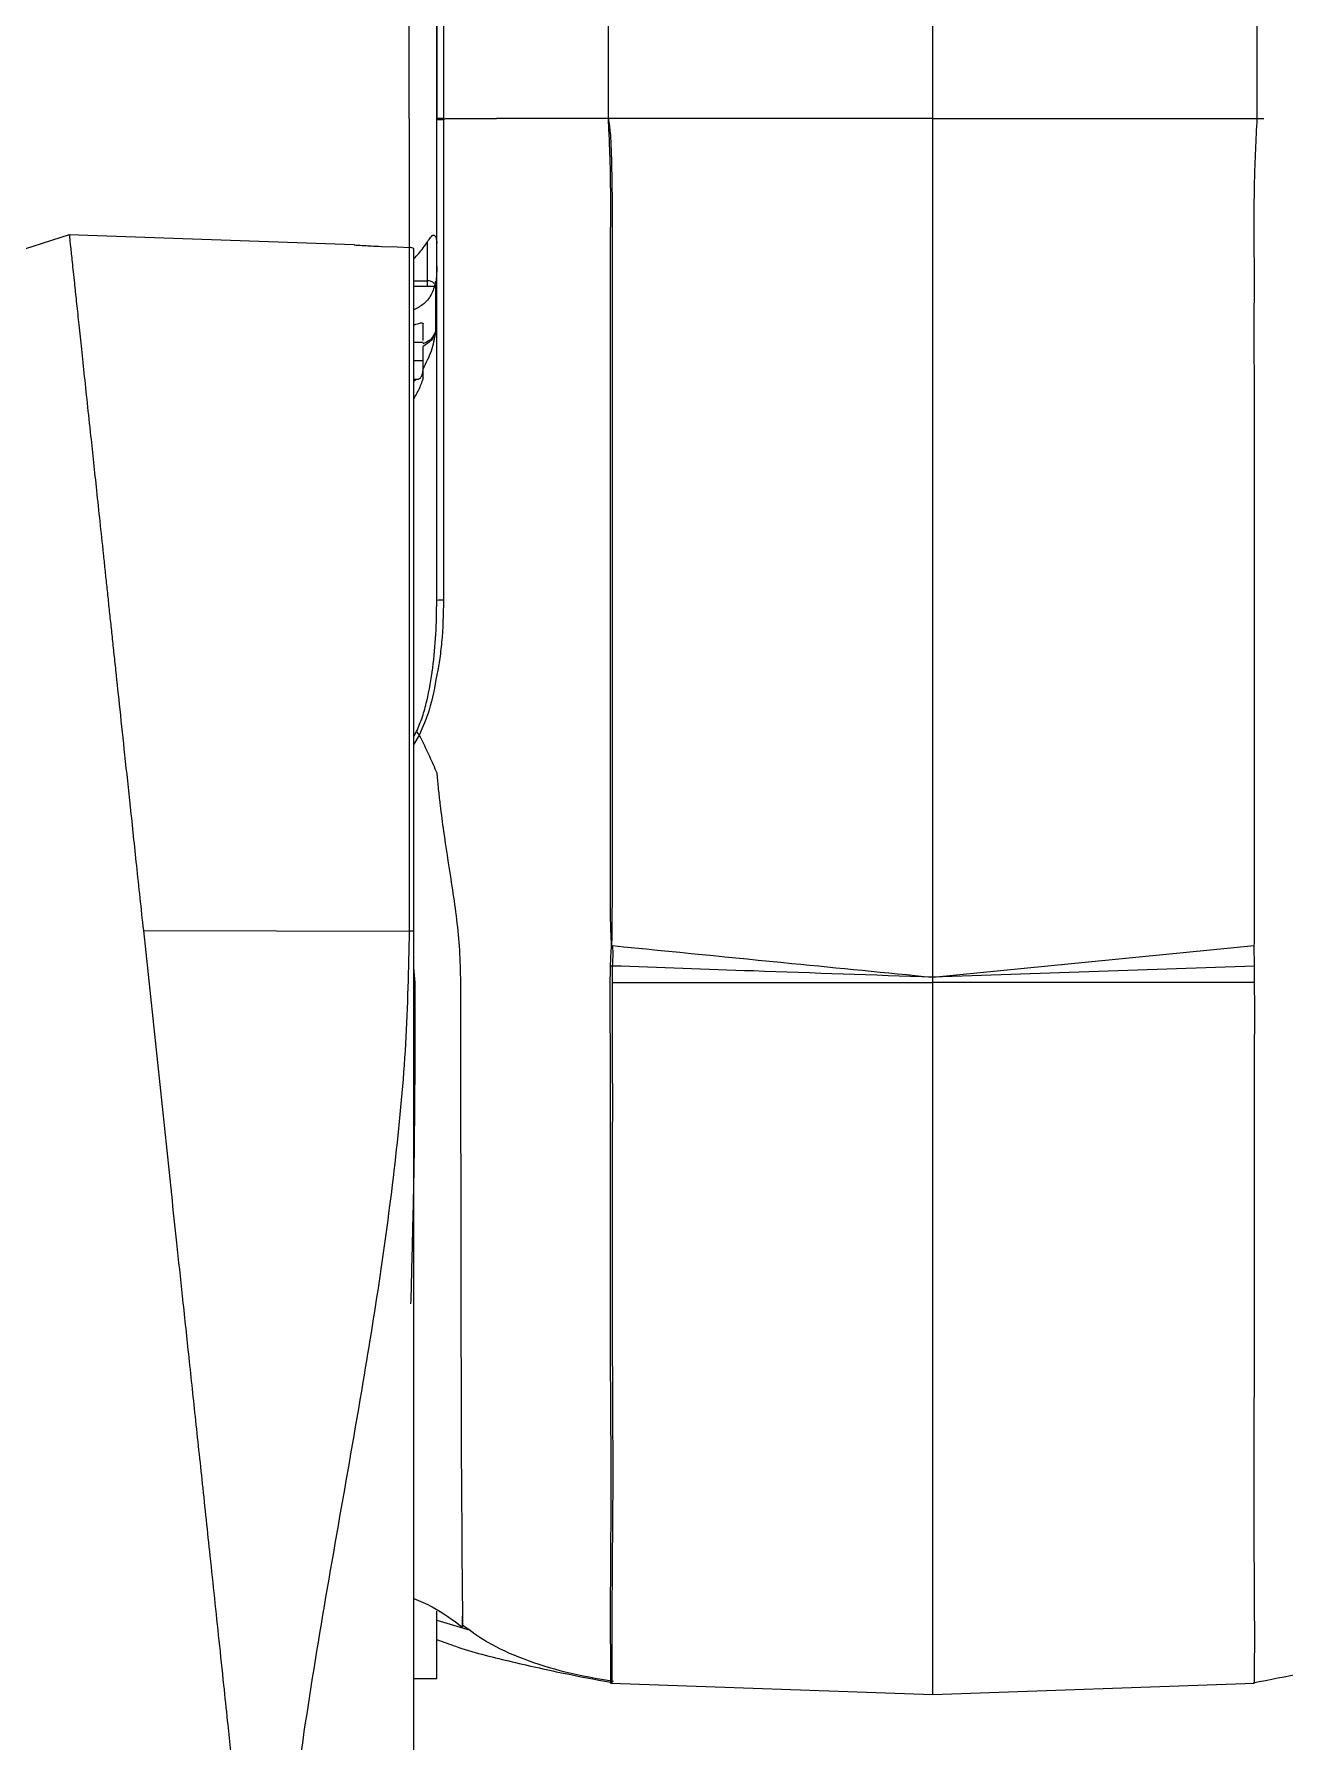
# Model space of a CAD drawing. Header units: millimetres. Extents: x -13464 to 9471, y -517 to 17126.
# Drawn here: x -10154.9 to -10018.8, y 4109.1 to 4294.9 of the extents above; entities that cross this region are included whole.
import ezdxf

# ---------------------------------------------------------------- set-up
doc = ezdxf.new("R2010")
doc.units = ezdxf.units.MM

msp = doc.modelspace()

# ---------------------------------------------------------------- linework, layer by layer
at = {"color": 7, "linetype": 'Continuous', "lineweight": 25}
for p, q in [((-10114.1, 4285.75), (-10114.1, 4383.75)), ((-10111.1, 4285.75), (-10111.1, 4383.75)), ((-10111.1, 4383.75), (-10111.1, 4285.75)), ((-10110.38, 4383.75), (-10110.38, 4285.75)), ((-10092.4, 4285.75), (-10092.4, 4310.07)), ((-10021.8, 4285.75), (-10021.8, 4310.07)), ((-10057.1, 4285.75), (-10057.1, 4307.75)), ((-10110.38, 4285.75), (-10111.1, 4285.75)), ((-10111.1, 4285.61), (-10111.1, 4285.75)), ((-10111.1, 4285.75), (-10111.1, 4285.75)), ((-10111.1, 4233.32), (-10111.1, 4285.61)), ((-10110.38, 4285.61), (-10110.37, 4233.33)), ((-10057.1, 4285.75), (-10092.42, 4285.75)), ((-10057.1, 4192.31), (-10057.1, 4285.75)), ((-10057.1, 4285.75), (-10021.8, 4285.75)), ((-10021.8, 4285.75), (-10021.17, 4285.75)), ((-10151.1, 4273.08), (-10159.1, 4270.52)), ((-10120.1, 4272), (-10151.15, 4273.08)), ((-10112.1, 4268.1), (-10112.1, 4272.34)), ((-10114.07, 4197.34), (-10114.07, 4271.73)), ((-10113.6, 4197.33), (-10113.6, 4271.6)), ((-10113.6, 4268.1), (-10112.1, 4268.1)), ((-10113.6, 4267.5), (-10111.4, 4267.5)), ((-10112.1, 4267.5), (-10112.1, 4268.1)), ((-10111.17, 4268.19), (-10111.25, 4267.74)), ((-10111.23, 4267.81), (-10111.23, 4267.93)), ((-10112.6, 4261.61), (-10112.6, 4263.4)), ((-10112.6, 4261.37), (-10113.6, 4261.37)), ((-10112.6, 4259.39), (-10113.6, 4259.39)), ((-10113.6, 4257.37), (-10113.18, 4257.37)), ((-10113.6, 4218.52), (-10113.3, 4219.05)), ((-10113.01, 4218.66), (-10113.6, 4217.68)), ((-10143.04, 4197.41), (-10139.99, 4168.67)), ((-10143.04, 4197.41), (-10114.07, 4197.34)), ((-10057.1, 4192.31), (-10022.12, 4195.77)), ((-10022.1, 4193.53), (-10022.12, 4195.77)), ((-10113.45, 4191.73), (-10113.6, 4193.33)), ((-10022.1, 4193.53), (-10057.1, 4192.31)), ((-10057.1, 4191.75), (-10057.1, 4192.31)), ((-10092.02, 4191.75), (-10057.1, 4191.75)), ((-10022.09, 4191.75), (-10057.1, 4191.75)), ((-10057.1, 4114.25), (-10057.1, 4191.75)), ((-10111.1, 4116), (-10111.1, 4123.34)), ((-10111.1, 4122.35), (-10107.47, 4121.28)), ((-10108.29, 4121.68), (-10108.3, 4122.78)), ((-10113.6, 4116), (-10111.1, 4116)), ((-10092.11, 4115.48), (-10057.1, 4114.25)), ((-10057.1, 4114.25), (-10022.1, 4115.48)), ((-10022.1, 4115.48), (-10022.1, 4115.48))]:
    msp.add_line(p, q, dxfattribs=at)
at = {"color": 7, "linetype": 'Continuous', "lineweight": 25, "flags": 128}
for points in [[(-10110.38, 4285.75), (-10110.38, 4285.68), (-10110.38, 4285.61)], [(-10117.1, 4271.84), (-10115.4, 4271.78), (-10114.07, 4271.73)]]:
    msp.add_lwpolyline(points, dxfattribs=at)
at = {"color": 7, "linetype": 'Continuous', "lineweight": 25}
for centre, radius, start, end in [((-10112.1, 4267.1), 1, 44.7196, 90), ((-10114.58, 4258.92), 2, 299.1193, 309.357), ((-10110.48, 4215.9), 17.43, 89.6276, 92.0438), ((-10111.67, 4219.96), 1.87, 209.1231, 224.1151), ((-10114.08, 4184.83), 12.51, 87.7886, 89.9196)]:
    msp.add_arc(centre, radius, start, end, dxfattribs=at)
for points, knots in [([(-10114.1, 4285.75), (-10114.1, 4284.38), (-10114.1, 4281.66), (-10114.1, 4277.58), (-10114.1, 4274.23), (-10114.1, 4272.37), (-10114.1, 4271.73)], [0, 0, 0, 0, 0.2867512, 0.5706691, 0.8536162, 1, 1, 1, 1]), ([(-10110.38, 4285.61), (-10110.49, 4285.61), (-10110.7, 4285.61), (-10110.93, 4285.61), (-10111.07, 4285.61), (-10111.09, 4285.61), (-10111.1, 4285.61)], [0, 0, 0, 0, 0.246972, 0.499987, 0.753009, 1, 1, 1, 1]), ([(-10110.12, 4285.75), (-10110.17, 4285.73), (-10110.26, 4285.69), (-10110.35, 4285.64), (-10110.38, 4285.61)], [0, 0, 0, 0, 0.5558521, 1, 1, 1, 1]), ([(-10110.12, 4285.75), (-10109.95, 4285.75), (-10109.61, 4285.75), (-10109.25, 4285.75), (-10109.08, 4285.75)], [0, 0, 0, 0, 0.500561, 1, 1, 1, 1]), ([(-10109.08, 4285.75), (-10108.72, 4285.75), (-10108, 4285.75), (-10107.25, 4285.75), (-10106.88, 4285.75)], [0, 0, 0, 0, 0.499928, 1, 1, 1, 1]), ([(-10106.88, 4285.75), (-10106.5, 4285.75), (-10105.75, 4285.75), (-10104.98, 4285.75), (-10104.6, 4285.75)], [0, 0, 0, 0, 0.499538, 1, 1, 1, 1]), ([(-10092.42, 4285.75), (-10093.47, 4285.75), (-10095.58, 4285.75), (-10099.69, 4285.75), (-10102.63, 4285.75), (-10104.6, 4285.75)], [0, 0, 0, 0, 0.249931, 0.499948, 1, 1, 1, 1]), ([(-10092.42, 4285.75), (-10092.35, 4285.23), (-10092.18, 4283.9), (-10092.1, 4281.49), (-10092.02, 4278.26), (-10092.02, 4275.02), (-10092.03, 4271.01), (-10092.03, 4266.37), (-10092.02, 4258.85), (-10092.02, 4252.81), (-10092.02, 4248.38), (-10092.02, 4247.29), (-10092.01, 4246.2), (-10092.01, 4245.12), (-10092.01, 4244.03), (-10092.01, 4242.94), (-10092.01, 4241.85), (-10092.01, 4237.81), (-10092, 4231.24), (-10092, 4222.54), (-10092, 4215.07), (-10092.01, 4208.83), (-10092.01, 4203.82), (-10092.03, 4200.04), (-10092.04, 4197.49), (-10092.07, 4196.2), (-10092.08, 4195.77)], [0, 0, 0, 0, 0.017644, 0.044459, 0.080494, 0.125426, 0.15238, 0.214002, 0.280067, 0.40326, 0.415362, 0.427464, 0.439567, 0.45167, 0.463774, 0.475878, 0.487983, 0.500088, 0.610431, 0.707101, 0.790099, 0.859423, 0.915076, 0.957056, 0.985363, 1, 1, 1, 1]), ([(-10092.08, 4195.77), (-10092.12, 4196.82), (-10092.23, 4199.28), (-10092.2, 4202.9), (-10092.2, 4206.61), (-10092.19, 4210.1), (-10092.19, 4213.67), (-10092.19, 4217.12), (-10092.19, 4221.01), (-10092.19, 4225.51), (-10092.19, 4229.49), (-10092.19, 4232.38), (-10092.19, 4233.97), (-10092.19, 4235.6), (-10092.19, 4237.28), (-10092.19, 4239), (-10092.19, 4242.75), (-10092.19, 4248.33), (-10092.19, 4255.55), (-10092.19, 4262.23), (-10092.19, 4268.01), (-10092.18, 4272.46), (-10092.17, 4275.73), (-10092.17, 4278.15), (-10092.2, 4280.25), (-10092.25, 4282), (-10092.31, 4283.45), (-10092.37, 4284.58), (-10092.4, 4285.26), (-10092.42, 4285.61), (-10092.42, 4285.72), (-10092.42, 4285.75)], [0, 0, 0, 0, 0.035211, 0.082076, 0.120678, 0.158806, 0.198605, 0.239491, 0.273836, 0.328192, 0.389504, 0.406711, 0.424395, 0.442557, 0.461195, 0.480311, 0.499904, 0.586188, 0.666409, 0.740569, 0.808669, 0.859006, 0.888951, 0.917708, 0.939868, 0.958935, 0.975902, 0.988402, 0.996431, 0.998772, 1, 1, 1, 1]), ([(-10022.12, 4195.77), (-10022.11, 4196.07), (-10022.11, 4196.85), (-10022.11, 4198.28), (-10022.11, 4200.24), (-10022.1, 4202.72), (-10022.1, 4205.73), (-10022.1, 4209.27), (-10022.1, 4213.33), (-10022.1, 4218.37), (-10022.1, 4223.88), (-10022.1, 4229.37), (-10022.1, 4233.6), (-10022.1, 4236.74), (-10022.1, 4238.61), (-10022.1, 4239.79), (-10022.1, 4240.41), (-10022.1, 4240.95), (-10022.1, 4241.4), (-10022.1, 4244.05), (-10022.11, 4248.93), (-10022.11, 4256.08), (-10022.13, 4263.22), (-10022.1, 4270.82), (-10022.18, 4278.34), (-10021.92, 4283.47), (-10021.8, 4285.75)], [0, 0, 0, 0, 0.010083, 0.026007, 0.04777, 0.075375, 0.10882, 0.148105, 0.19323, 0.244197, 0.31606, 0.376994, 0.426999, 0.45733, 0.481513, 0.489465, 0.496433, 0.502418, 0.507419, 0.511436, 0.590791, 0.670155, 0.749528, 0.828787, 0.923664, 1, 1, 1, 1]), ([(-10021.17, 4285.75), (-10021.15, 4285.75), (-10021.13, 4285.75), (-10021.11, 4285.75), (-10021.1, 4285.75)], [0, 0, 0, 0, 0.560001, 1, 1, 1, 1]), ([(-10151.1, 4273.08), (-10151.1, 4273.02), (-10151.08, 4272.89), (-10150.97, 4271.87), (-10150.8, 4270.23), (-10150.58, 4268.16), (-10150.34, 4265.9), (-10150.09, 4263.63), (-10149.82, 4261.02), (-10149.51, 4258.09), (-10149.16, 4254.82), (-10148.71, 4250.63), (-10148.14, 4245.24), (-10147.6, 4240.24), (-10147.23, 4236.71), (-10147.05, 4235), (-10146.86, 4233.23), (-10146.67, 4231.42), (-10146.47, 4229.57), (-10146.27, 4227.66), (-10145.98, 4224.98), (-10145.59, 4221.28), (-10145.06, 4216.32), (-10144.45, 4210.65), (-10143.78, 4204.28), (-10143.3, 4199.77), (-10143.04, 4197.41)], [0, 0, 0, 0, 0.059539, 0.119419, 0.179646, 0.240221, 0.281885, 0.324142, 0.366993, 0.410439, 0.454481, 0.499118, 0.566984, 0.63855, 0.655132, 0.671901, 0.688856, 0.705997, 0.723326, 0.74084, 0.758541, 0.796654, 0.83986, 0.888157, 0.941538, 1, 1, 1, 1]), ([(-10120.1, 4272), (-10120.06, 4271.99), (-10119.97, 4271.99), (-10119.39, 4271.95), (-10118.83, 4271.92), (-10118.51, 4271.9), (-10118.33, 4271.89), (-10117.91, 4271.87), (-10117.5, 4271.85), (-10117.1, 4271.84)], [0, 0, 0, 0, 0.249432, 0.499089, 0.624395, 0.710336, 0.736007, 0.750127, 1, 1, 1, 1]), ([(-10113.6, 4270.48), (-10113.42, 4270.66), (-10112.9, 4271.21), (-10112.42, 4271.89), (-10112.1, 4272.34)], [0, 0, 0, 0, 0.338547, 1, 1, 1, 1]), ([(-10112.1, 4272.34), (-10112, 4272.5), (-10111.85, 4272.74), (-10111.64, 4272.97), (-10111.53, 4273.04), (-10111.48, 4273.06), (-10111.42, 4273.07), (-10111.36, 4273.05), (-10111.29, 4272.99), (-10111.21, 4272.87), (-10111.12, 4272.6), (-10111.11, 4272.34), (-10111.1, 4272.17)], [0, 0, 0, 0, 0.251027, 0.376319, 0.410003, 0.441217, 0.471302, 0.501825, 0.557301, 0.626958, 0.751708, 1, 1, 1, 1]), ([(-10113.6, 4271.6), (-10113.68, 4271.63), (-10113.82, 4271.71), (-10113.99, 4271.72), (-10114.07, 4271.73)], [0, 0, 0, 0, 0.505429, 1, 1, 1, 1]), ([(-10111.1, 4269.64), (-10111.1, 4269.4), (-10111.11, 4268.92), (-10111.15, 4268.43), (-10111.17, 4268.19)], [0, 0, 0, 0, 0.498257, 1, 1, 1, 1]), ([(-10111.23, 4268.04), (-10111.34, 4267.6), (-10111.56, 4266.69), (-10112.41, 4265.55), (-10113.22, 4265.13), (-10113.6, 4264.93)], [0, 0, 0, 0, 0.331759, 0.68504, 1, 1, 1, 1]), ([(-10111.23, 4267.93), (-10111.23, 4267.96), (-10111.23, 4268.09), (-10111.23, 4267.27), (-10111.23, 4265.54), (-10111.23, 4263.52), (-10111.23, 4262.52)], [0, 0, 0, 0, 0.096854, 0.397949, 0.699371, 1, 1, 1, 1]), ([(-10113.6, 4263.28), (-10113.52, 4263.31), (-10113.31, 4263.38), (-10112.97, 4263.49), (-10112.66, 4263.57), (-10112.62, 4263.46), (-10112.6, 4263.4)], [0, 0, 0, 0, 0.115387, 0.293209, 0.646351, 1, 1, 1, 1]), ([(-10111.23, 4262.52), (-10111.37, 4261.8), (-10111.65, 4260.35), (-10112.28, 4259.14), (-10112.6, 4258.52)], [0, 0, 0, 0, 0.48805, 1, 1, 1, 1]), ([(-10112.6, 4261.26), (-10112.26, 4261.42), (-10111.57, 4261.75), (-10111.34, 4262.26), (-10111.23, 4262.52)], [0, 0, 0, 0, 0.49821, 1, 1, 1, 1]), ([(-10111.23, 4262.52), (-10111.35, 4262.21), (-10111.58, 4261.6), (-10112.26, 4261.16), (-10112.6, 4260.95)], [0, 0, 0, 0, 0.501408, 1, 1, 1, 1]), ([(-10112.6, 4258.52), (-10112.6, 4258.57), (-10112.6, 4258.67), (-10112.6, 4258.99), (-10112.6, 4259.73), (-10112.6, 4260.46), (-10112.6, 4260.95)], [0, 0, 0, 0, 0.126224, 0.25172, 0.50186, 1, 1, 1, 1]), ([(-10112.6, 4257.58), (-10112.61, 4257.53), (-10112.62, 4257.41), (-10112.74, 4257.03), (-10113.03, 4256.29), (-10113.38, 4255.67), (-10113.61, 4255.26)], [0, 0, 0, 0, 0.118835, 0.251478, 0.502183, 1, 1, 1, 1]), ([(-10113.18, 4257.39), (-10113.17, 4257.38), (-10113.13, 4257.37), (-10113.02, 4257.43), (-10112.86, 4257.56), (-10112.66, 4257.84), (-10112.62, 4258.19), (-10112.6, 4258.36)], [0, 0, 0, 0, 0.12532, 0.228238, 0.417531, 0.708354, 1, 1, 1, 1]), ([(-10112.6, 4257.58), (-10112.6, 4257.76), (-10112.6, 4258.08), (-10112.6, 4258.39), (-10112.6, 4258.52)], [0, 0, 0, 0, 0.5604239, 1, 1, 1, 1]), ([(-10113.3, 4219.05), (-10113.08, 4219.57), (-10112.63, 4220.63), (-10112.02, 4222.94), (-10111.49, 4225.95), (-10111.16, 4229.63), (-10111.12, 4232.09), (-10111.1, 4233.32)], [0, 0, 0, 0, 0.122826, 0.247126, 0.497814, 0.748201, 1, 1, 1, 1]), ([(-10110.37, 4233.33), (-10110.4, 4231.8), (-10110.45, 4229.6), (-10110.75, 4227.13), (-10110.95, 4225.95), (-10111.05, 4225.44), (-10111.1, 4225.21)], [0, 0, 0, 0, 0.558899, 0.804805, 0.913697, 1, 1, 1, 1]), ([(-10111.1, 4225.21), (-10111.33, 4223.91), (-10111.74, 4221.59), (-10112.62, 4219.55), (-10113.01, 4218.66)], [0, 0, 0, 0, 0.5612501, 1, 1, 1, 1]), ([(-10113.01, 4218.66), (-10112.64, 4217.91), (-10111.97, 4216.56), (-10111.37, 4215.16), (-10111.1, 4214.54)], [0, 0, 0, 0, 0.559984, 1, 1, 1, 1]), ([(-10111.1, 4214.54), (-10111.1, 4214.52), (-10111.1, 4214.49), (-10111.09, 4214.42), (-10111.08, 4214.33), (-10111.07, 4214.16), (-10111.04, 4213.85), (-10110.99, 4213.31), (-10110.89, 4212.33), (-10110.69, 4210.58), (-10110.27, 4207.4), (-10109.68, 4203.68), (-10109.09, 4199.81), (-10108.7, 4196.5), (-10108.52, 4193.03), (-10108.52, 4189.47), (-10108.52, 4185.9), (-10108.52, 4182.4), (-10108.52, 4178.95), (-10108.5, 4173.8), (-10108.49, 4167.06), (-10108.5, 4159.02), (-10108.46, 4151.46), (-10108.46, 4144.53), (-10108.43, 4138.33), (-10108.38, 4132.96), (-10108.37, 4128.52), (-10108.32, 4125.11), (-10108.31, 4122.75), (-10108.3, 4122.12), (-10108.3, 4121.82)], [0, 0, 0, 0, 0.000483, 0.000862, 0.001539, 0.00275, 0.004913, 0.008782, 0.015711, 0.028159, 0.05069, 0.092063, 0.117627, 0.143865, 0.170809, 0.199854, 0.227744, 0.255376, 0.282858, 0.310318, 0.379477, 0.448752, 0.517737, 0.587331, 0.656601, 0.725887, 0.795808, 0.865063, 0.934733, 1, 1, 1, 1]), ([(-10128.16, 4085.81), (-10127.73, 4091.02), (-10126.86, 4101.48), (-10124.51, 4117.07), (-10121.82, 4132.66), (-10119.25, 4147.13), (-10117.1, 4160.5), (-10115.48, 4172.77), (-10114.32, 4185.04), (-10114.15, 4193.24), (-10114.07, 4197.34)], [0, 0, 0, 0, 0.139374, 0.279545, 0.420282, 0.561116, 0.671506, 0.781457, 0.890912, 1, 1, 1, 1]), ([(-10113.6, 4099.75), (-10113.6, 4103.92), (-10113.6, 4112.29), (-10113.6, 4124.89), (-10113.6, 4136.97), (-10113.6, 4148.92), (-10113.6, 4160.7), (-10113.6, 4172.92), (-10113.6, 4185.13), (-10113.6, 4193.26), (-10113.6, 4197.33)], [0, 0, 0, 0, 0.128168, 0.257215, 0.387674, 0.499996, 0.624971, 0.749979, 0.874988, 1, 1, 1, 1]), ([(-10092.2, 4193.53), (-10092.18, 4193.9), (-10092.16, 4194.65), (-10092.1, 4195.39), (-10092.08, 4195.77)], [0, 0, 0, 0, 0.496123, 1, 1, 1, 1]), ([(-10091.97, 4195.75), (-10091.96, 4195.34), (-10091.94, 4194.59), (-10091.98, 4193.85), (-10092, 4193.53)], [0, 0, 0, 0, 0.559959, 1, 1, 1, 1]), ([(-10091.97, 4195.75), (-10085.46, 4195.11), (-10073.84, 4193.96), (-10062.22, 4192.81), (-10057.1, 4192.31)], [0, 0, 0, 0, 0.56, 1, 1, 1, 1]), ([(-10092.16, 4115.86), (-10092.16, 4115.99), (-10092.16, 4116.33), (-10092.15, 4117.92), (-10092.19, 4120.52), (-10092.18, 4124.04), (-10092.17, 4128.39), (-10092.12, 4133.52), (-10092.11, 4139.37), (-10092.17, 4145.86), (-10092.19, 4152.93), (-10092.21, 4160.47), (-10092.21, 4168.4), (-10092.2, 4176.94), (-10092.19, 4184.12), (-10092.24, 4189.77), (-10092.21, 4192.28), (-10092.2, 4193.53)], [0, 0, 0, 0, 0.043481, 0.117327, 0.190516, 0.263897, 0.337837, 0.411165, 0.484569, 0.558514, 0.631857, 0.705255, 0.779207, 0.852551, 0.934757, 0.967356, 1, 1, 1, 1]), ([(-10092, 4193.53), (-10092.03, 4193.53), (-10092.1, 4193.53), (-10092.17, 4193.53), (-10092.2, 4193.53)], [0, 0, 0, 0, 0.560441, 1, 1, 1, 1]), ([(-10092, 4193.53), (-10092, 4193.19), (-10092, 4192.6), (-10092.02, 4192.01), (-10092.02, 4191.75)], [0, 0, 0, 0, 0.5600276, 1, 1, 1, 1]), ([(-10057.1, 4192.31), (-10063.62, 4192.53), (-10075.25, 4192.94), (-10086.88, 4193.35), (-10092, 4193.53)], [0, 0, 0, 0, 0.56, 1, 1, 1, 1]), ([(-10092, 4193.53), (-10092, 4193.53), (-10092, 4193.53), (-10092, 4193.53), (-10092, 4193.53)], [0, 0, 0, 0, 0.55994, 1, 1, 1, 1]), ([(-10022.09, 4191.75), (-10022.09, 4191.75), (-10022.09, 4191.75), (-10022.09, 4191.75), (-10022.09, 4191.75), (-10022.09, 4191.75), (-10022.09, 4191.75), (-10022.09, 4191.76), (-10022.09, 4191.77), (-10022.09, 4191.8), (-10022.09, 4191.95), (-10022.09, 4192.53), (-10022.1, 4193.09), (-10022.1, 4193.53)], [0, 0, 0, 0, 0.001091, 0.0013982, 0.0015007, 0.0015239, 0.0017986, 0.0025839, 0.0056073, 0.0174802, 0.0645452, 0.2519688, 1, 1, 1, 1]), ([(-10113.91, 4156.79), (-10113.91, 4156.88), (-10113.84, 4158.95), (-10113.75, 4163.43), (-10113.57, 4170.14), (-10113.49, 4177.19), (-10113.45, 4184.4), (-10113.45, 4189.28), (-10113.45, 4191.73)], [0, 0, 0, 0, 0.008347, 0.206061, 0.40539, 0.602863, 0.800537, 1, 1, 1, 1]), ([(-10092.02, 4191.75), (-10092.02, 4190.95), (-10092.02, 4189.35), (-10092.01, 4186.96), (-10092, 4184.61), (-10092, 4182.32), (-10091.99, 4180.01), (-10091.99, 4177.63), (-10092, 4174.63), (-10092, 4171.09), (-10092.01, 4167.3), (-10092.01, 4163.37), (-10092.01, 4159.05), (-10092, 4154.48), (-10092, 4151.13), (-10091.99, 4149.14), (-10091.99, 4148.24), (-10091.98, 4147.39), (-10091.98, 4146.59), (-10091.98, 4145.84), (-10091.97, 4144.42), (-10091.96, 4142.55), (-10091.95, 4140.45), (-10091.95, 4138.64), (-10091.95, 4136.88), (-10091.96, 4134.98), (-10091.97, 4132.72), (-10092, 4130.35), (-10092.02, 4127.8), (-10092.03, 4125.67), (-10092.04, 4124.19), (-10092.04, 4123.37), (-10092.05, 4122.9), (-10092.05, 4122.45), (-10092.05, 4122.02), (-10092.05, 4121.61), (-10092.05, 4121.21), (-10092.05, 4120.83), (-10092.05, 4120.58), (-10092.05, 4120.44), (-10092.05, 4120.37), (-10092.05, 4120.12), (-10092.05, 4119.81), (-10092.05, 4119.46), (-10092.04, 4119.19), (-10092.04, 4118.9), (-10092.04, 4118.58), (-10092.04, 4118.25), (-10092.04, 4117.87), (-10092.03, 4117.46), (-10092.03, 4117.03), (-10092.04, 4116.61), (-10092.04, 4116.28), (-10092.04, 4116), (-10092.04, 4115.79), (-10092.04, 4115.62), (-10092.04, 4115.53), (-10092.04, 4115.5), (-10092.04, 4115.48), (-10092.04, 4115.47), (-10092.04, 4115.47), (-10092.04, 4115.47)], [0, 0, 0, 0, 0.0202292, 0.0400279, 0.0599084, 0.0790595, 0.0978831, 0.1180938, 0.1396914, 0.174511, 0.2093343, 0.2390976, 0.2794631, 0.3269656, 0.3678256, 0.3774304, 0.3865793, 0.3952722, 0.4035093, 0.4112905, 0.4186158, 0.4481575, 0.4715481, 0.488787, 0.5103642, 0.5336245, 0.5585679, 0.5968612, 0.6300452, 0.6705533, 0.698836, 0.7078199, 0.7167244, 0.7255494, 0.734295, 0.7429612, 0.751548, 0.7600553, 0.7684833, 0.7686379, 0.769884, 0.7733712, 0.7866048, 0.7928707, 0.8000639, 0.8081844, 0.8172323, 0.8272074, 0.8381098, 0.8535899, 0.8704579, 0.8887139, 0.9083578, 0.9237785, 0.9405341, 0.9586247, 0.9780502, 0.9838873, 0.9905345, 0.9979916, 1, 1, 1, 1]), ([(-10022.1, 4115.53), (-10022.1, 4115.53), (-10022.1, 4115.53), (-10022.1, 4115.86), (-10022.1, 4116.18), (-10022.1, 4116.36), (-10022.1, 4116.54), (-10022.1, 4116.71), (-10022.09, 4116.87), (-10022.09, 4117.13), (-10022.09, 4117.54), (-10022.09, 4118.15), (-10022.08, 4118.84), (-10022.08, 4119.61), (-10022.08, 4120.46), (-10022.08, 4121.38), (-10022.08, 4122.27), (-10022.09, 4123.2), (-10022.09, 4124.26), (-10022.1, 4125.65), (-10022.11, 4127.25), (-10022.12, 4128.85), (-10022.13, 4130.2), (-10022.13, 4131.7), (-10022.12, 4133.52), (-10022.12, 4135.84), (-10022.12, 4138.27), (-10022.12, 4140.81), (-10022.12, 4143.63), (-10022.12, 4146.89), (-10022.11, 4149.65), (-10022.11, 4151.63), (-10022.11, 4152.62), (-10022.1, 4153.65), (-10022.1, 4154.7), (-10022.1, 4155.79), (-10022.1, 4156.91), (-10022.09, 4158.37), (-10022.09, 4160.58), (-10022.09, 4163), (-10022.09, 4165.36), (-10022.09, 4167.31), (-10022.1, 4169.47), (-10022.1, 4171.86), (-10022.1, 4173.99), (-10022.1, 4175.75), (-10022.1, 4177.05), (-10022.1, 4178.32), (-10022.1, 4179.55), (-10022.1, 4180.74), (-10022.1, 4181.89), (-10022.09, 4183.74), (-10022.08, 4186.06), (-10022.08, 4188.62), (-10022.08, 4190.44), (-10022.09, 4191.4), (-10022.09, 4191.75)], [0, 0, 0, 0, 0.034322, 0.075799, 0.087357, 0.097779, 0.107066, 0.115218, 0.122234, 0.128115, 0.148821, 0.169527, 0.190233, 0.210938, 0.231642, 0.252346, 0.27305, 0.287478, 0.307025, 0.33169, 0.360102, 0.384593, 0.403981, 0.418264, 0.447357, 0.476441, 0.505515, 0.534579, 0.563635, 0.598522, 0.637875, 0.647325, 0.657, 0.6669, 0.677026, 0.687376, 0.697952, 0.708753, 0.72837, 0.759122, 0.774542, 0.791744, 0.810728, 0.831493, 0.854041, 0.865532, 0.876664, 0.887437, 0.897852, 0.907907, 0.917603, 0.92694, 0.954562, 0.975946, 0.991092, 1, 1, 1, 1]), ([(-10139.99, 4168.67), (-10139.8, 4166.91), (-10139.41, 4163.23), (-10138.79, 4157.45), (-10138.12, 4151.16), (-10137.39, 4144.35), (-10136.61, 4137.02), (-10135.75, 4128.89), (-10134.97, 4121.59), (-10134.34, 4115.61), (-10133.93, 4111.7), (-10133.61, 4108.61), (-10133.3, 4105.47), (-10132.6, 4097.97), (-10131.87, 4091.27), (-10131.28, 4085.93)], [0, 0, 0, 0, 0.063614, 0.13347, 0.209569, 0.29191, 0.380493, 0.475318, 0.586615, 0.645182, 0.69241, 0.728297, 0.757118, 0.806395, 1, 1, 1, 1]), ([(-10113.6, 4124.72), (-10112.92, 4124.43), (-10111.03, 4123.61), (-10109.36, 4122.39), (-10108.3, 4121.6)], [0, 0, 0, 0, 0.358198, 1, 1, 1, 1]), ([(-10108.3, 4121.82), (-10108.3, 4121.79), (-10108.3, 4121.63), (-10108.3, 4121.68), (-10108.3, 4121.72)], [0, 0, 0, 0, 0.178281, 1, 1, 1, 1]), ([(-10108.29, 4121.84), (-10107.41, 4121.19), (-10105.38, 4119.7), (-10101.58, 4118.03), (-10096.98, 4116.58), (-10093.63, 4116.01), (-10091.87, 4115.7)], [0, 0, 0, 0, 0.183588, 0.427036, 0.697721, 1, 1, 1, 1]), ([(-10111.1, 4120.25), (-10110.43, 4120), (-10107.87, 4119.03), (-10103.25, 4117.89), (-10097.61, 4116.61), (-10093.89, 4115.91), (-10092.16, 4115.59)], [0, 0, 0, 0, 0.110598, 0.419502, 0.729161, 1, 1, 1, 1]), ([(-10022.25, 4115.55), (-10020.45, 4115.89), (-10016.66, 4116.59), (-10010.95, 4117.89), (-10006.33, 4119.03), (-10003.78, 4120), (-10003.1, 4120.25)], [0, 0, 0, 0, 0.278324, 0.584804, 0.890537, 1, 1, 1, 1]), ([(-10092.17, 4115.69), (-10092.16, 4115.53), (-10092.15, 4115.3), (-10092.16, 4115.73), (-10092.16, 4115.86)], [0, 0, 0, 0, 0.708859, 1, 1, 1, 1])]:
    msp.add_open_spline(points, degree=3, knots=knots, dxfattribs=at)

doc.saveas('drawing.dxf')
